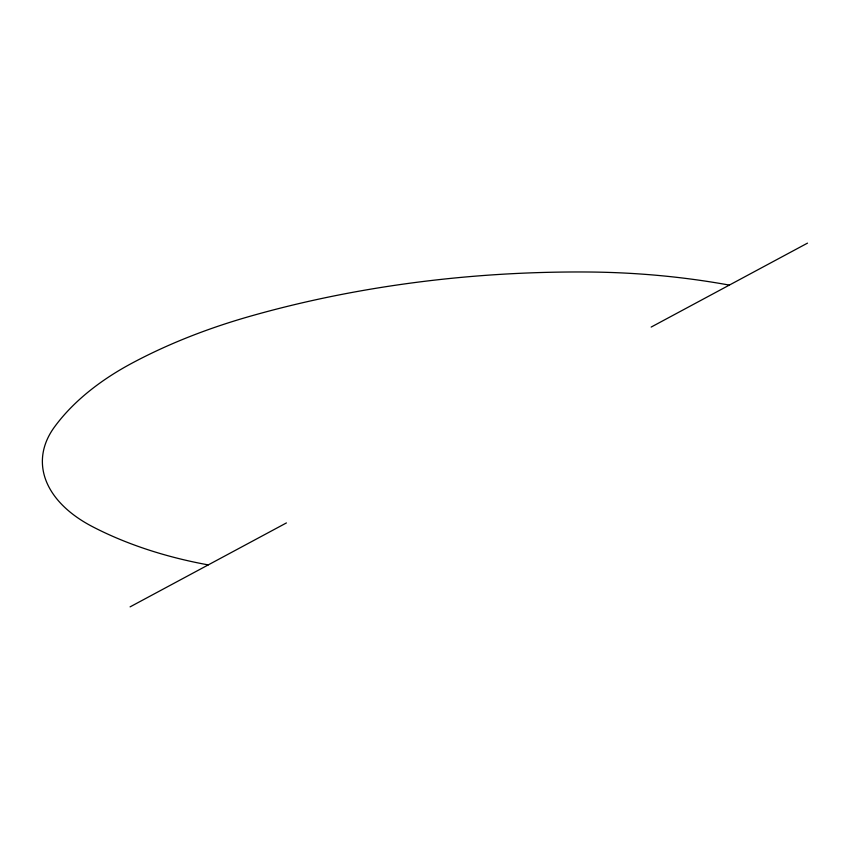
<?xml version="1.0" encoding="UTF-8"?>
<svg xmlns="http://www.w3.org/2000/svg" width="850" height="850" viewBox="0 0 850 850"><rect width="100%" height="100%" fill="white"/><g stroke="black" fill="none" stroke-linecap="round" stroke-linejoin="round"><path stroke-width="1.27" d="M130.093 606.868L286.418 522.931M651.174 327.069L807.5 243.132M208.261 564.899A316.083 184.45 -0.1 0 1 92.384 526.596A149.887 87.465 -0.1 0 1 54.389 427.114A316.083 184.45 -0.1 0 1 131.346 363.524A495.04 288.873 -0.1 0 1 249.093 316.551A747.862 436.411 -0.1 0 1 588.657 272.011A495.04 288.873 -0.1 0 1 729.343 285.101"/></g></svg>
